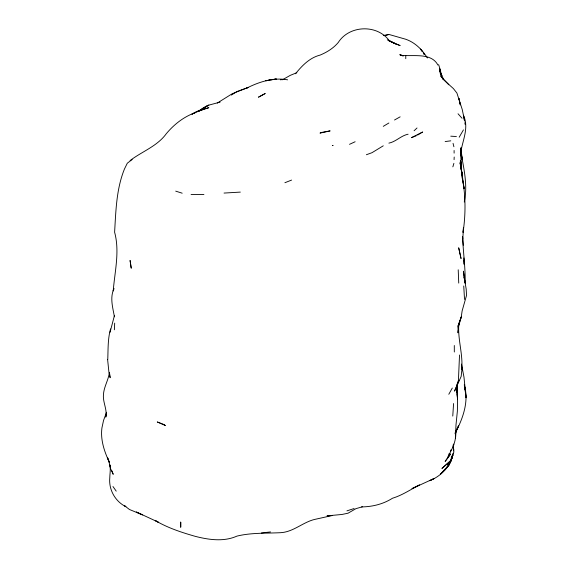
<?xml version="1.0" encoding="UTF-8"?>
<svg xmlns="http://www.w3.org/2000/svg" width="568" height="568" viewBox="0 0 568 568"><rect width="100%" height="100%" fill="white"/><g stroke="black" fill="none" stroke-linecap="round" stroke-linejoin="round"><path stroke-width="0.85" d="M458.681 324.186L457.964 332.805L458.695 323.76M453.193 447.428L453.221 444.879M456.615 387.852L456.558 392.083L457.361 385.125M453.576 403.543L452.767 416.067M107.764 359.594C108.168 349.348 107.742 338.89 110.547 328.922M458.731 324.392L458.064 328.169L461.244 317.015L462.132 310.909L466.541 295.374L466.179 289.084L464.198 277.234L465.149 283.183C465.497 267.684 463.126 252.171 462.615 236.6M114.367 329.795L114.686 323.114M454.073 159.651L454.201 157.038M463.275 245.291L462.806 239.057L463.474 227.356L463.062 232.418C465.625 215.315 465.753 197.65 462.778 180.61L464.134 188.761L461.308 168.469L460.513 149.434L460.577 155.895L460.84 147.879L460.52 154.191C462.032 141.155 469.466 128.354 463.452 115.261L464.496 121.041M453.477 447.343L453.725 444.098M459.526 355L458.426 380.354L456.573 385.779M449.189 453.477L447.442 458.468L450.566 454.017L445.149 461.394C447.904 458.106 449.977 454.002 450.956 449.877M114.473 315.41L110.05 332.287M453.136 453.399C451.212 465.945 441.187 476.09 429.699 480.705L433.895 478.611L412.098 488.586M453.512 450.829L453.342 444.836M451.936 456.644L451.297 460.087L452.717 455.018L451.148 459.107M464.269 202.03C467.705 186.588 464.312 170.677 461.472 155.376L462.025 159.835L461.18 148.071M109.418 372.352C108.474 380.07 103.937 386.737 103.454 394.561C102.68 402.279 107.43 409.464 105.79 417.125L106.585 413.852M452.036 455.99L450.956 460.286L447.3 464.88L448.159 463.374M450.523 460.74L448.642 465.654L451.184 460.627L452.717 455.018M452.859 166.85L453.889 163.35M113.969 288.402L113.217 290.951C114.757 271.44 119.876 251.574 114.608 232.206C115.879 210.941 116.333 189.023 124.463 168.987L127.31 163.201L132.181 159.509M113.777 289.027C109.794 298.094 112.84 307.607 114.402 316.781M455.287 434.073L456.281 431.084C463.417 416.976 469.033 400.639 464.241 384.863M106.535 412.276L103.525 420.512L101.928 427.924C100.33 439.959 104.413 451.816 109.503 462.529L107.586 457.744L110.327 466.52M455.231 433.263L456.118 430.991L455.117 433.427M458.859 380.603L454.556 391.111L461.159 376.435L461.926 369.498L461.954 362.902C461.663 349.739 457.723 337.001 458.845 323.753M450.772 451.354C454.038 445.269 456.246 438.595 455.756 431.595L455.38 438.24L455.998 424.892L457.375 411.104L457.567 399.347L456.963 386.978M456.402 430.381L458.518 425.879L455.181 432.951M455.387 432.525L456.061 431.091M451.184 460.627L448.443 465.54L444.758 469.906M448.798 394.284L452.298 388.05M459.185 137.215L463.438 129.887M451.17 458.12L453.846 452.121L453.761 449.118M295.495 73.769C302.041 65.675 309.645 57.737 320.103 55.096C326.934 52.256 333.451 48.223 338.251 42.493C349.37 25.027 377.322 24.041 389.527 41.002L388.888 40.385L395.669 43.956L389.591 40.967L400.142 45.603L395.321 43.708M445.085 469.168L440.605 474.003L448.443 465.54L446.76 467.35M414.107 130.754L417.019 127.985M130.093 160.559C141.979 151.486 157.208 146.26 166.282 133.728C174.206 124.25 184.075 116.504 195.875 112.464M217.267 103.071L232.134 93.791L238.035 91.42M282.452 79.804L290.248 75.367L296.851 72.683M383.265 145.813L372.012 152.685L366.381 154.737M231.361 95.076L236.984 91.526L248.237 87.465L238.773 91.128M417.643 135.077L422.642 131.996L411.395 137.683L416.138 135.83M383.265 126.352L388.888 123M394.511 120.004L400.142 116.838M412.127 488.565L419.475 484.958C410.565 489.524 402.187 495.31 392.524 498.221C383.286 504.107 372.445 506.798 361.56 506.912M245.703 88.629C258.568 82.005 273.045 77.205 287.621 79.832M349.505 144.329L355.135 141.744M197.437 111.782L202.89 109.39L208.854 107.664L197.607 111.413L191.977 114.168L195.988 111.903L202.89 109.39L197.607 111.413L208.854 105.137L201.924 108.829L207.405 105.499L220.107 102.112M284.895 182.719L291.583 180.084M388.888 143.129C396.002 141.716 401.022 135.596 408.115 134.211M346.934 510.873L354.12 508.53M385.111 35.578L388.434 34.612M362.391 506.805L355.959 508.637L348.049 513.202L341.922 514.473L327.005 515.872L332.422 515.488L316.163 519.095C303.511 521.474 293.883 532.003 280.528 532.692C265.987 533.409 251.283 532.621 236.984 536.1C223.813 541.978 208.953 539.834 195.378 536.384C181.519 532.422 167.737 527.899 155.277 520.558L158.224 522.12L136.348 511.995L142.476 514.956M280.471 79.847L281.998 79.577M269.871 80.06L265.817 80.755L276.368 78.952L271.497 79.783M383.265 35.479L388.888 34.527M445.149 141.553L450.772 140.836M261.415 532.962L270.574 531.946M224.048 193.063L240.328 192.105M203.926 194.434L191.061 194.568M400.142 55.16C412.19 56.928 431.055 51.979 437.892 65.05M450.772 136.178L456.402 136.54M389.399 34.577L405.765 39.256C415.194 42.557 422.209 49.664 427.377 57.971M175.711 191.139L182.179 193.198M141.347 514.388L129.44 509.489L124.619 505.776L125.883 506.684C115.212 501.459 108.644 489.701 109.773 477.894C109.837 473.549 110.888 469.161 109.738 464.88L110.476 468.465L113.217 474.315L111.804 470.616M387.284 39.852L388.888 40.505M388.427 40.584L394.511 43.395M403.173 56.118L399.858 54.528L401.846 55.479M442.678 78.924L453.392 88.58L456.913 93.046L462.224 109.468L464.503 120.324M439.71 70.716L440.945 76.282L448.77 84.76M458.035 113.777L462.025 118.251M440.945 76.282L443.43 79.484M422.642 51.858L420.54 49.089L421.974 51.134M112.961 486.52L116.213 491.142M423.409 53.179L424.367 54.542L423.536 53.207M443.58 79.442L439.66 70.524L441.84 75.764L439.525 68.387L440.25 71.021M438.638 64.617L440.732 71.305M461.472 364.074L463.964 377.053L466.079 397.763L464.858 388.228M453.051 143.377L453.903 146.757M464.383 385.963L465.554 390.969L464.908 388.079M460.123 104.185L458.958 98.363L460.229 104.91M461.472 366.878L461.919 369.377L461.528 366.985M461.507 157.173L461.898 159.672M464.851 122.716L465.093 124.349M461.472 155.511L462.025 159.679L461.464 155.369M460.904 151.067L461.244 153.651M460.975 151.628L461.266 153.914M109.702 373.907L110.149 377.706L108.886 371.933L107.636 359.721M456.991 393.738L457.567 399.347L457.027 392.538M463.744 285.981L464.525 299.421M460.925 151.983L461.088 153.743M462.671 237.381L462.806 239.057M461.195 149.043L461.983 159.147M458.213 269.793L458.745 283.091M456.942 387.028L457.247 392.665L456.949 386.808M463.886 257.929L464.084 264.092M463.964 260.116L464.091 264.255M460.357 160.588L460.428 163.073M460.882 160.893L461.06 167.496L460.925 162.192M454.102 150.484L454.116 153.126M454.301 345.493L454.322 351.997M405.765 55.685L405.765 58.681M180.723 522.141L180.723 527.161L180.723 522.141M461.244 317.015L457.936 326.33L461.244 317.015M452.859 455.096L450.956 460.286L452.888 455.11M450.772 460.549L442.025 468.33L450.772 460.549M265.114 93.571L258.546 97.135L265.114 93.571M321.602 132.451L320.004 133.111L330.136 130.881L321.602 132.451M332.954 145.5L332.358 145.472L332.954 145.5M163.847 424.495L157.286 421.953L165.387 425.546L163.847 424.495M461.024 258.426L458.717 247.918L461.024 258.426M463.736 272.981L463.389 271.206L464.525 279.932L463.736 272.981M460.946 167.425L460.03 162.704L462.025 173.545L460.946 167.425M131.208 268.096L130.093 260.556L131.208 268.096M461.997 174.532L461.131 168.568L462.593 180.716L461.997 174.532"/></g></svg>
